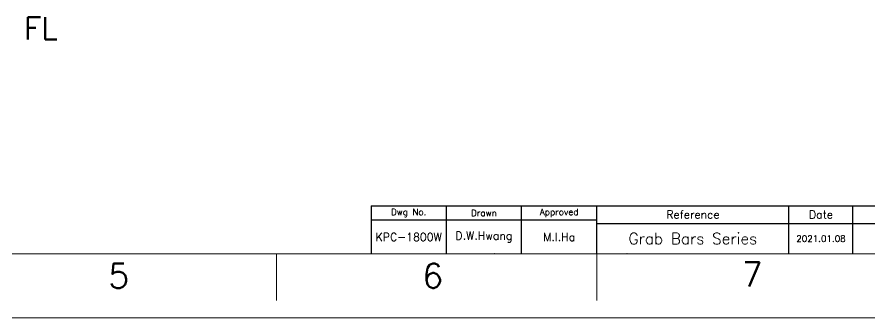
# Model space of a CAD drawing. Header units: inches. Extents: x 222 to 1062, y 91 to 685.
# Drawn here: x 660.9 to 927.2, y 90.6 to 184.4 of the extents above; entities that cross this region are included whole.
import ezdxf

# ---------------------------------------------------------------- set-up
doc = ezdxf.new("R2010")
doc.units = ezdxf.units.IN
doc.header["$MEASUREMENT"] = 0
doc.layers.get('0').update_dxf_attribs({"lineweight": 13})
doc.layers.add('FORM', color=7, linetype='Continuous')
doc.layers.add('TEXT', color=2, linetype='Continuous')
doc.layers.add('윤곽선', color=7, linetype='Continuous', lineweight=9)
doc.styles.get("Standard").update_dxf_attribs({"font": 'romans.shx', "bigfont": 'ghs.shx'})

msp = doc.modelspace()

# ---------------------------------------------------------------- linework, layer by layer
at = {"linetype": 'Continuous'}
msp.add_line((1041.943, 110.57), (241.943, 110.57), dxfattribs=at)
at = {"color": 7, "linetype": 'Continuous'}
for p, q in [((741.943, 110.57), (741.943, 96.034)), ((841.943, 110.57), (841.943, 96.034)), ((221.943, 90.57), (1061.943, 90.57))]:
    msp.add_line(p, q, dxfattribs=at)
for p in [(809.96, 110.57), (851.347, 110.57)]:
    msp.add_point(p)
at = {"layer": 'FORM'}
for p, q in [((771.443, 125.57), (1041.943, 125.57)), ((771.443, 125.57), (771.443, 110.57)), ((794.943, 125.57), (794.943, 110.57)), ((818.443, 110.57), (818.443, 125.57)), ((841.943, 110.57), (841.943, 125.57)), ((901.943, 110.57), (901.943, 125.57)), ((901.943, 110.57), (901.943, 125.57)), ((901.943, 110.57), (901.943, 125.57)), ((921.943, 110.57), (921.943, 125.57)), ((841.943, 121.07), (771.443, 121.07)), ((841.943, 120.07), (981.943, 120.07))]:
    msp.add_line(p, q, dxfattribs=at)
at = {"layer": 'TEXT'}
msp.add_point((818.443, 121.07), dxfattribs=at)

# ---------------------------------------------------------------- texts
at = {"char_height": 7.624, "width": 50, "attachment_point": 5}
for s, insert in [('5', (692.641, 103.697)), ('6', (790.679, 103.697)), ('7', (890.511, 104.149))]:
    msp.add_mtext(s, dxfattribs=dict(at, insert=insert))
at = {"layer": 'TEXT', "attachment_point": 5}
for s, insert, char_height, width in [('Dwg No.', (783.193, 123.32), 2, 23.5), ('Drawn', (806.693, 123.32), 2, 23.5), ('Approved', (830.193, 123.32), 2, 23.5), ('Reference', (871.943, 122.82), 2.5, 60), ('Date', (911.943, 122.82), 2.5, 20), ('D.W.Hwang', (806.693, 115.82), 2.5, 23.5), ('Grab Bars Series', (871.943, 115.32), 3.5, 60), ('KPC-1800W', (783.193, 115.82), 2.5, 23.5), ('M.I.Ha', (830.193, 115.82), 2.5, 23.5), ('2021.01.08', (911.943, 115.32), 2, 20)]:
    msp.add_mtext(s, dxfattribs=dict(at, insert=insert, char_height=char_height, width=width))
at = {"layer": '윤곽선'}
msp.add_text('FL', height=7, dxfattribs=at).set_placement((663.091, 177.446))

doc.saveas('drawing.dxf')
